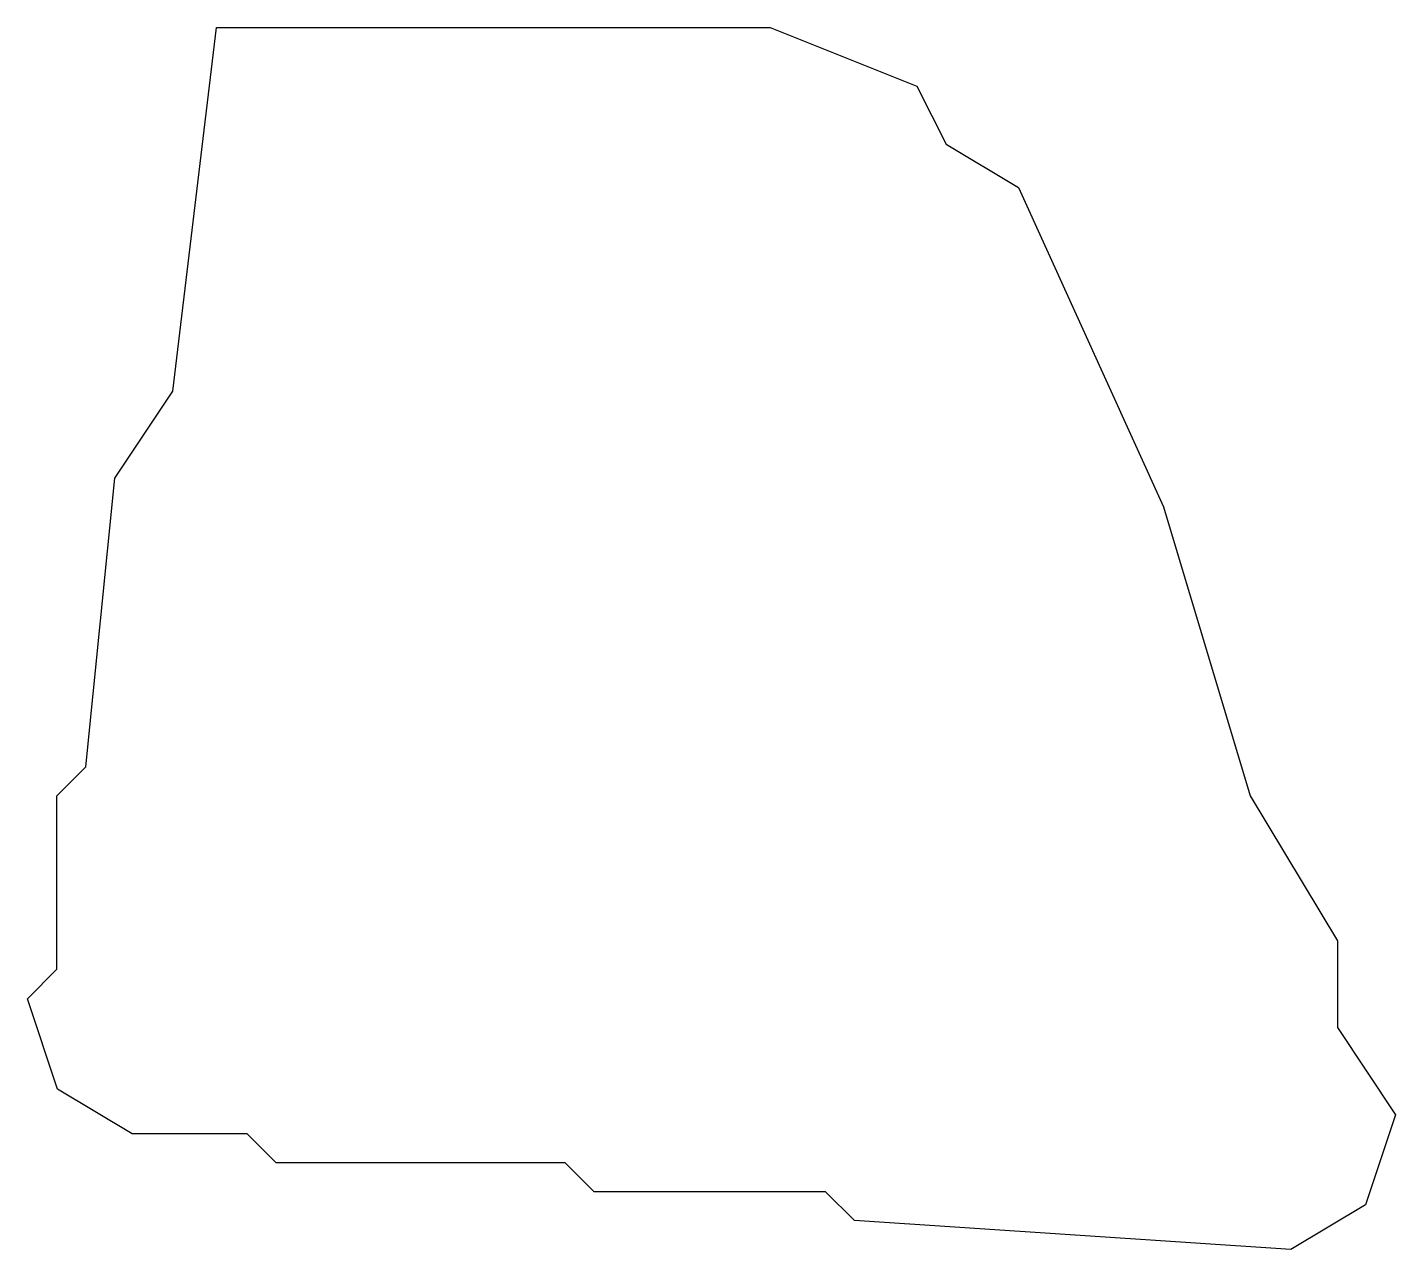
# Model space of a CAD drawing. Header units: millimetres. Extents: x 0 to 33.8, y 0 to 30.2.
import ezdxf

# ---------------------------------------------------------------- set-up
doc = ezdxf.new("R2010")
doc.units = ezdxf.units.MM
doc.layers.add('C', color=7, linetype='Continuous')

msp = doc.modelspace()

# ---------------------------------------------------------------- linework, layer by layer
at = {"layer": 'C'}
msp.add_lwpolyline([(20.427, 0.719), (19.716, 1.43), (14.002, 1.43), (13.287, 2.145), (6.144, 2.145), (5.43, 2.859), (2.587, 2.859), (0.746, 3.964), (0, 6.2), (0.729, 6.929), (0.729, 11.215), (1.447, 11.933), (2.16, 19.065), (3.589, 21.209), (4.669, 30.202), (18.348, 30.202), (21.973, 28.752), (22.691, 27.315), (24.478, 26.243), (28.065, 18.351), (30.207, 11.214), (32.357, 7.63), (32.357, 5.489), (33.796, 3.331), (33.055, 1.107), (31.21, 0), (20.427, 0.719)], close=True, dxfattribs=at)

doc.saveas('drawing.dxf')
